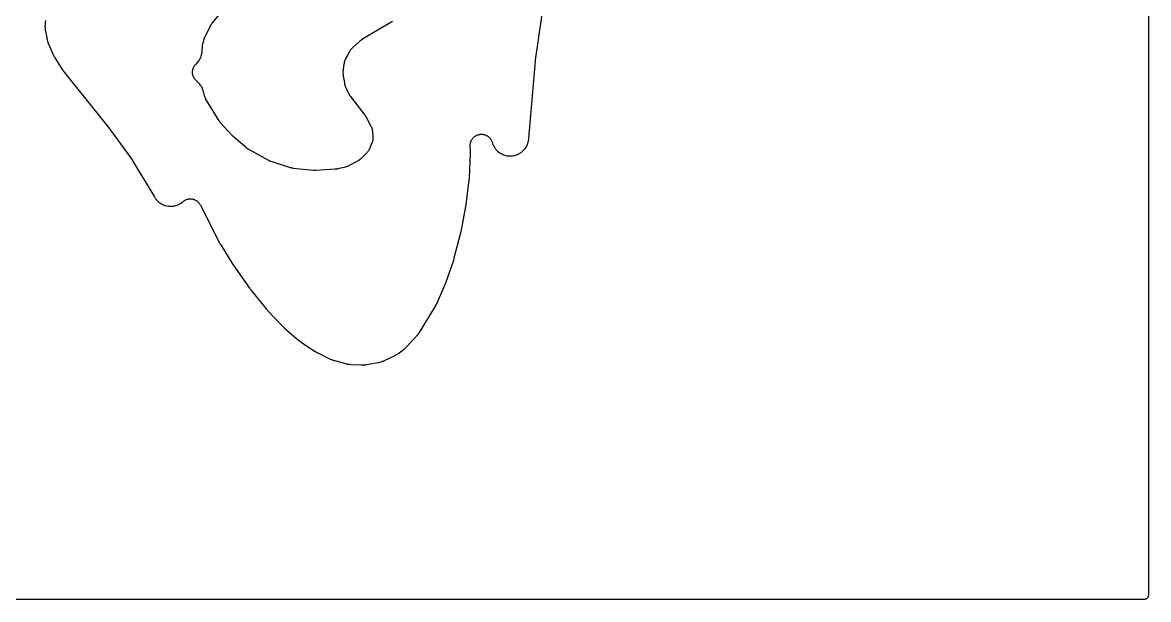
# Model space of a CAD drawing. Header units: millimetres. Extents: x 0 to 300, y 0 to 300.
# Drawn here: x 149.5 to 300, y -0.1 to 77 of the extents above; entities that cross this region are included whole.
import ezdxf

# ---------------------------------------------------------------- set-up
doc = ezdxf.new("R2010")
doc.units = ezdxf.units.MM
doc.layers.add('CUT', color=7, linetype='CONTINUOUS')

msp = doc.modelspace()

# ---------------------------------------------------------------- linework, layer by layer
at = {"layer": 'CUT'}
for points in [[(300.0289, 298.5625), (300.0289, 1.4375), (300.0289, 0.5522), (300.0253, 0.4788), (300.0167, 0.4206), (300.0024, 0.3635), (299.9826, 0.3082), (299.9574, 0.255), (299.9272, 0.2046), (299.8922, 0.1573), (299.8527, 0.1137), (299.8091, 0.0743), (299.7619, 0.0392), (299.7114, 0.009), (299.6583, -0.0162), (299.6029, -0.036), (299.5458, -0.0503), (299.4877, -0.0589), (299.4142, -0.0625), (298.5289, -0.0625), (1.4375, -0.0625)], [(152.5749, 77.3084), (152.5295, 77.022), (152.5271, 77.0057), (152.5133, 76.8999), (152.5114, 76.8836), (152.5049, 76.8199), (152.5024, 76.7872), (152.4924, 76.5771), (152.4928, 76.5115), (152.5058, 76.3016), (152.5087, 76.2689), (152.5161, 76.2053), (152.5183, 76.189), (152.5335, 76.0835), (152.5361, 76.0673), (152.7224, 74.9893), (152.7256, 74.9722), (152.7481, 74.8613), (152.7518, 74.8443), (152.7672, 74.7782), (152.7761, 74.7445), (152.8401, 74.5277), (152.851, 74.4946), (152.8739, 74.4307), (152.8801, 74.4144), (152.9214, 74.3091), (152.928, 74.2929), (153.5424, 72.8529), (153.5468, 72.8428), (153.5785, 72.7722), (153.5833, 72.7618), (153.6049, 72.7159), (153.6158, 72.6941), (153.6863, 72.5591), (153.6976, 72.5385), (153.7179, 72.5032), (153.7235, 72.4936), (153.7627, 72.428), (153.7692, 72.4174), (154.7914, 70.7867), (154.8011, 70.7718), (154.8651, 70.6761), (154.8751, 70.6615), (154.959, 70.5438), (154.9695, 70.5295), (155.0391, 70.4377), (155.05, 70.4238), (160.695, 63.4161), (160.7045, 63.4042), (160.7141, 63.3921), (160.7174, 63.3879), (160.7254, 63.3776), (160.7288, 63.3732), (160.7348, 63.3654), (160.7381, 63.3611), (160.7458, 63.3509), (160.7487, 63.3471), (160.7551, 63.3386), (160.7639, 63.3266), (160.7678, 63.3213), (164.0524, 58.8075), (164.0581, 58.7996), (164.0713, 58.781), (164.0769, 58.773), (164.0837, 58.7633), (164.0892, 58.7553), (164.1019, 58.7365), (164.1074, 58.7284), (164.1169, 58.714), (164.1223, 58.7059), (164.1346, 58.6868), (164.1399, 58.6786), (164.1462, 58.6686), (164.1514, 58.6603), (164.1633, 58.641), (164.1684, 58.6327), (167.1162, 53.743), (167.1238, 53.7306), (167.1744, 53.6511), (167.1824, 53.639), (167.2139, 53.5919), (167.2307, 53.5682), (167.3415, 53.4191), (167.3784, 53.3742), (167.5014, 53.2383), (167.5424, 53.1973), (167.678, 53.0739), (167.7227, 53.037), (167.8696, 52.9273), (167.9177, 52.8949), (168.0745, 52.7998), (168.1255, 52.7722), (168.2908, 52.6928), (168.3442, 52.6702), (168.5163, 52.6071), (168.5717, 52.5898), (168.7491, 52.5436), (168.8059, 52.5317), (168.9869, 52.5028), (169.0446, 52.4965), (169.2276, 52.4852), (169.2856, 52.4845), (169.4688, 52.491), (169.5266, 52.4958), (169.7084, 52.5199), (169.7654, 52.5304), (169.944, 52.5719), (169.9998, 52.5878), (170.1735, 52.6464), (170.2275, 52.6676), (170.3947, 52.7427), (170.4464, 52.769), (170.6057, 52.8599), (170.6546, 52.891), (170.8043, 52.9969), (170.8499, 53.0326), (170.9318, 53.1033), (170.9668, 53.132), (171.0323, 53.1831), (171.1065, 53.2351), (171.1576, 53.2672), (171.2367, 53.3115), (171.2907, 53.3383), (171.3738, 53.3744), (171.4303, 53.3956), (171.5166, 53.4232), (171.5749, 53.4386), (171.6636, 53.4574), (171.7232, 53.4669), (171.8133, 53.4766), (171.8735, 53.4801), (171.9641, 53.4807), (172.0244, 53.4781), (172.1146, 53.4696), (172.1743, 53.4609), (172.2632, 53.4434), (172.3218, 53.4288), (172.4085, 53.4024), (172.4652, 53.3819), (172.5488, 53.347), (172.6032, 53.3209), (172.6829, 53.2777), (172.7344, 53.2463), (172.8093, 53.1953), (172.8574, 53.1589), (172.9268, 53.1007), (172.971, 53.0596), (173.0342, 52.9946), (173.0741, 52.9493), (173.1304, 52.8784), (173.1655, 52.8293), (173.2144, 52.753), (173.2556, 52.6809), (173.2772, 52.641), (175.8256, 47.6171), (175.8319, 47.605), (175.8736, 47.5271), (175.8802, 47.5152), (175.9348, 47.4186), (175.9417, 47.4068), (175.9869, 47.3309), (175.994, 47.3193), (177.6314, 44.7083), (177.6353, 44.7021), (177.6628, 44.6594), (177.667, 44.6529), (177.702, 44.6002), (177.7063, 44.5938), (177.7344, 44.5525), (177.7391, 44.5457), (179.8312, 41.5635), (179.8368, 41.5557), (179.876, 41.5017), (179.8821, 41.4934), (179.9322, 41.4268), (179.9383, 41.4188), (179.9787, 41.3669), (179.9854, 41.3585), (182.0566, 38.7959), (182.0644, 38.7864), (182.1158, 38.7254), (182.1238, 38.7161), (182.1899, 38.6408), (182.1981, 38.6317), (182.252, 38.5728), (182.2603, 38.5639), (184.2609, 36.4657), (184.2712, 36.4551), (184.3392, 36.3873), (184.3498, 36.377), (184.4372, 36.294), (184.448, 36.2839), (184.5192, 36.2195), (184.5303, 36.2097), (186.3928, 34.6065), (186.4068, 34.5948), (186.499, 34.5203), (186.5133, 34.509), (186.6317, 34.419), (186.6464, 34.4082), (186.7429, 34.3394), (186.7579, 34.329), (188.539, 33.1388), (188.5561, 33.1278), (188.668, 33.0584), (188.6854, 33.048), (188.8287, 32.9656), (188.8464, 32.9558), (188.9628, 32.8941), (188.9809, 32.8849), (190.6431, 32.0738), (190.6562, 32.0676), (190.7419, 32.0284), (190.7552, 32.0225), (190.8072, 32.0001), (190.8342, 31.9893), (191.0107, 31.9234), (191.0382, 31.9139), (191.0921, 31.8967), (191.106, 31.8925), (191.1965, 31.866), (191.2105, 31.8621), (192.731, 31.4567), (192.7459, 31.453), (192.8434, 31.4297), (192.8584, 31.4263), (192.9173, 31.4138), (192.9476, 31.4081), (193.1454, 31.3767), (193.1759, 31.3726), (193.2358, 31.3662), (193.2511, 31.3648), (193.351, 31.3567), (193.3663, 31.3557), (194.747, 31.2797), (194.7646, 31.279), (194.8789, 31.2761), (194.8965, 31.2759), (194.9651, 31.2762), (195.0003, 31.2773), (195.2284, 31.2916), (195.2635, 31.2948), (195.3316, 31.3031), (195.349, 31.3054), (195.4621, 31.3226), (195.4794, 31.3255), (197.0528, 31.6113), (197.0657, 31.6137), (197.1491, 31.6308), (197.162, 31.6336), (197.2119, 31.6449), (197.2373, 31.6513), (197.3994, 31.6956), (197.4493, 31.7116), (197.6068, 31.7699), (197.6312, 31.7796), (197.6784, 31.7994), (197.6904, 31.8046), (197.7682, 31.8394), (197.7801, 31.8448), (199.3016, 32.5645), (199.3151, 32.5711), (199.4021, 32.6149), (199.4154, 32.6218), (199.4669, 32.6494), (199.493, 32.6642), (199.6597, 32.7646), (199.685, 32.7806), (199.7336, 32.8133), (199.7459, 32.8218), (199.8253, 32.8781), (199.8375, 32.8869), (200.364, 33.2802), (200.3743, 33.2881), (200.4411, 33.3403), (200.4512, 33.3484), (200.4907, 33.3806), (200.5105, 33.3975), (200.6368, 33.5102), (200.6559, 33.528), (200.6924, 33.5635), (200.7016, 33.5727), (200.761, 33.6331), (200.77, 33.6425), (202.1695, 35.1283), (202.1798, 35.1395), (202.2459, 35.2133), (202.2559, 35.2248), (202.2945, 35.2702), (202.3137, 35.2939), (202.4341, 35.4511), (202.4521, 35.4758), (202.4858, 35.5248), (202.4943, 35.5375), (202.5484, 35.6205), (202.5566, 35.6334), (204.5836, 38.9235), (204.5939, 38.9408), (204.6587, 39.0545), (204.6684, 39.0721), (204.7449, 39.2174), (204.754, 39.2353), (204.8111, 39.3531), (204.8196, 39.3713), (205.9651, 41.9509), (205.9702, 41.9627), (206.0026, 42.0401), (206.0074, 42.052), (206.046, 42.15), (206.0506, 42.1621), (206.0796, 42.2407), (206.0839, 42.2529), (207.1354, 45.3037), (207.1388, 45.3139), (207.1618, 45.3849), (207.1653, 45.3959), (207.1923, 45.4849), (207.1955, 45.4957), (207.2155, 45.5664), (207.2187, 45.5781), (208.0679, 48.8234), (208.0703, 48.8326), (208.086, 48.8969), (208.0883, 48.9068), (208.1066, 48.9872), (208.1087, 48.997), (208.122, 49.0608), (208.1241, 49.0712), (208.768, 52.4445), (208.7697, 52.4537), (208.7808, 52.5174), (208.7824, 52.5273), (208.795, 52.607), (208.7965, 52.6166), (208.8054, 52.6798), (208.8067, 52.6901), (209.2202, 56.0422), (209.2214, 56.0528), (209.2291, 56.1262), (209.2302, 56.1375), (209.2381, 56.2292), (209.239, 56.2404), (209.2439, 56.313), (209.2445, 56.3249), (209.3956, 59.4994), (209.3962, 59.5173), (209.3982, 59.6339), (209.3983, 59.6518), (209.3965, 59.7982), (209.396, 59.8161), (209.3911, 59.9326), (209.39, 59.9506), (209.3512, 60.4878), (209.3491, 60.532), (209.3473, 60.6131), (209.3496, 60.7015), (209.354, 60.7603), (209.365, 60.8481), (209.3752, 60.9062), (209.3948, 60.9925), (209.4107, 61.0493), (209.4386, 61.1332), (209.46, 61.1882), (209.4961, 61.269), (209.5227, 61.3216), (209.5666, 61.3984), (209.5983, 61.4481), (209.6495, 61.5203), (209.6859, 61.5667), (209.7439, 61.6335), (209.7847, 61.676), (209.849, 61.7368), (209.8938, 61.7752), (209.9638, 61.8294), (210.0121, 61.8631), (210.0871, 61.9102), (210.1385, 61.939), (210.2177, 61.9784), (210.2717, 62.0021), (210.3544, 62.0336), (210.4104, 62.0518), (210.4959, 62.075), (210.5534, 62.0876), (210.6407, 62.1023), (210.6992, 62.1092), (210.7875, 62.1153), (210.8465, 62.1164), (210.9349, 62.1138), (210.9937, 62.1091), (211.0815, 62.0977), (211.1395, 62.0873), (211.2257, 62.0674), (211.2824, 62.0514), (211.3663, 62.0231), (211.4211, 62.0015), (211.5018, 61.9651), (211.5543, 61.9383), (211.631, 61.8942), (211.6806, 61.8623), (211.7526, 61.8108), (211.7988, 61.7742), (211.8654, 61.716), (211.9078, 61.675), (211.9684, 61.6105), (212.0065, 61.5656), (212.0605, 61.4954), (212.094, 61.4469), (212.1408, 61.3718), (212.1694, 61.3203), (212.2086, 61.2409), (212.232, 61.1868), (212.2632, 61.104), (212.288, 61.0268), (212.3005, 60.9843), (212.305, 60.9673), (212.3234, 60.9103), (212.3903, 60.7332), (212.4142, 60.6783), (212.4985, 60.5088), (212.5278, 60.4565), (212.6285, 60.2962), (212.6629, 60.2472), (212.7791, 60.0977), (212.8182, 60.0523), (212.9487, 59.9152), (212.9921, 59.8739), (213.1357, 59.7505), (213.183, 59.7138), (213.3381, 59.6052), (213.3888, 59.5734), (213.554, 59.4809), (213.6077, 59.4543), (213.7813, 59.3787), (213.8373, 59.3576), (214.0176, 59.2997), (214.0754, 59.2842), (214.2606, 59.2446), (214.3197, 59.235), (214.5079, 59.214), (214.5676, 59.2104), (214.757, 59.2083), (214.8168, 59.2106), (215.0054, 59.2274), (215.0647, 59.2356), (215.2507, 59.2711), (215.3089, 59.2853), (215.4904, 59.3391), (215.5469, 59.359), (215.7221, 59.4307), (215.7764, 59.4561), (215.9436, 59.5449), (215.995, 59.5756), (216.1525, 59.6806), (216.2006, 59.7163), (216.3469, 59.8365), (216.3912, 59.8767), (216.5248, 60.0109), (216.5649, 60.0554), (216.6844, 60.2023), (216.7199, 60.2505), (216.8241, 60.4085), (216.8546, 60.4601), (216.9426, 60.6277), (216.9678, 60.6821), (217.0386, 60.8577), (217.0583, 60.9142), (217.1113, 61.096), (217.1252, 61.1543), (217.1603, 61.343), (217.165, 61.3726), (217.1728, 61.4305), (217.1746, 61.4454), (217.1852, 61.5421), (217.1867, 61.5571), (218.0564, 71.8775), (218.0569, 71.883), (218.0581, 71.8957), (218.0586, 71.9011), (218.0598, 71.9138), (218.0605, 71.9206), (218.0621, 71.9364), (218.0629, 71.9432), (218.0642, 71.9552), (218.065, 71.9618), (218.0668, 71.9772), (218.0676, 71.9838), (218.0681, 71.9875), (218.0691, 71.9955), (218.0717, 72.014), (218.0728, 72.0219), (219.3221, 80.638)], [(198.9452, 77.1823), (195.0809, 74.9194), (195.0675, 74.9113), (194.9809, 74.8575), (194.9677, 74.8491), (194.9166, 74.8154), (194.8909, 74.7975), (194.7269, 74.6769), (194.7021, 74.6576), (194.6548, 74.6188), (194.6428, 74.6087), (194.5657, 74.5421), (194.554, 74.5317), (193.699, 73.753), (193.6871, 73.7418), (193.6102, 73.6679), (193.5986, 73.6563), (193.5537, 73.6107), (193.5313, 73.5867), (193.3923, 73.429), (193.3517, 73.3775), (193.2307, 73.2057), (193.2125, 73.1783), (193.1786, 73.124), (193.1701, 73.11), (193.1161, 73.0181), (193.108, 73.0038), (192.7862, 72.4201), (192.78, 72.4086), (192.7407, 72.3335), (192.7348, 72.3219), (192.7121, 72.2762), (192.701, 72.2526), (192.6333, 72.0997), (192.6143, 72.0511), (192.5608, 71.8951), (192.5461, 71.845), (192.5059, 71.6827), (192.5001, 71.6573), (192.49, 71.6073), (192.4876, 71.5945), (192.4726, 71.5111), (192.4704, 71.4982), (192.3652, 70.8291), (192.3629, 70.813), (192.3493, 70.7086), (192.3475, 70.6925), (192.341, 70.6296), (192.3386, 70.5973), (192.3286, 70.3899), (192.329, 70.3251), (192.3415, 70.1179), (192.3443, 70.0856), (192.3515, 70.0228), (192.3536, 70.0067), (192.3684, 69.9025), (192.3709, 69.8865), (192.5188, 69.0148), (192.5212, 69.0015), (192.5379, 68.915), (192.5406, 68.9018), (192.5518, 68.85), (192.5581, 68.8237), (192.6025, 68.6558), (192.6187, 68.6041), (192.678, 68.4409), (192.6878, 68.4156), (192.7082, 68.3668), (192.7135, 68.3543), (192.7491, 68.2738), (192.7547, 68.2615), (193.0048, 67.7291), (193.0119, 67.7144), (193.0594, 67.62), (193.0669, 67.6056), (193.097, 67.5496), (193.1131, 67.5214), (193.2231, 67.341), (193.2408, 67.3137), (193.2768, 67.2613), (193.2861, 67.2481), (193.3483, 67.1626), (193.3581, 67.1495), (195.2648, 64.6722), (195.2705, 64.6647), (195.2793, 64.653), (195.2936, 64.6335), (195.3124, 64.6071), (195.3287, 64.5834), (195.3413, 64.5643), (195.3485, 64.5534), (195.3511, 64.5493), (195.366, 64.5253), (195.3984, 64.4714), (195.4171, 64.4387), (195.4232, 64.4275), (195.4277, 64.4192), (196.0813, 63.189), (196.1021, 63.1474), (196.1381, 63.0702), (196.173, 62.9841), (196.1932, 62.9256), (196.2191, 62.8363), (196.2332, 62.776), (196.2497, 62.6845), (196.2604, 62.6001), (196.2651, 62.5538), (196.3298, 61.6918), (196.332, 61.649), (196.3342, 61.5707), (196.3324, 61.4851), (196.3286, 61.4283), (196.3187, 61.3433), (196.3095, 61.2871), (196.2916, 61.2035), (196.2771, 61.1484), (196.2514, 61.0668), (196.2243, 60.9932), (196.2085, 60.9534), (195.8698, 60.1538), (195.8521, 60.1146), (195.818, 60.0437), (195.7771, 59.9681), (195.7475, 59.9192), (195.6996, 59.8479), (195.6655, 59.802), (195.611, 59.7356), (195.5582, 59.6772), (195.5287, 59.646), (194.7499, 58.8628), (194.7421, 58.8551), (194.73, 58.8433), (194.7097, 58.8239), (194.6821, 58.7985), (194.6571, 58.7763), (194.6536, 58.7733), (194.6077, 58.7366), (194.5437, 58.6886), (194.4811, 58.6458), (194.4357, 58.6174), (194.3974, 58.5948), (194.3848, 58.5878), (194.3752, 58.5825), (193.091, 57.8865), (193.0824, 57.8819), (193.069, 57.8748), (193.0466, 57.8634), (193.0163, 57.8485), (192.9893, 57.8357), (192.9854, 57.834), (192.9369, 57.8137), (192.87, 57.7881), (192.8055, 57.7661), (192.7594, 57.7523), (192.721, 57.7417), (192.7084, 57.7386), (192.6989, 57.7363), (191.5984, 57.4725), (191.5887, 57.4702), (191.5735, 57.4667), (191.5485, 57.4614), (191.5148, 57.4547), (191.4848, 57.4493), (191.4609, 57.4454), (191.4472, 57.4433), (191.4421, 57.4425), (191.4124, 57.4387), (191.3462, 57.4311), (191.3064, 57.4275), (191.2929, 57.4266), (191.2829, 57.4259), (188.7031, 57.2771), (188.6958, 57.2767), (188.679, 57.2759), (188.6759, 57.2758), (188.6432, 57.2748), (188.5776, 57.2742), (188.5551, 57.2743), (188.5238, 57.2756), (188.4411, 57.2807), (188.4057, 57.2835), (185.697, 57.5568), (185.6854, 57.558), (185.6698, 57.5598), (185.6239, 57.5662), (185.5479, 57.5789), (185.5144, 57.5851), (185.4811, 57.5927), (185.4062, 57.6112), (185.3615, 57.6234), (185.3466, 57.6279), (185.3355, 57.6314), (182.7447, 58.4509), (182.7342, 58.4543), (182.7151, 58.4606), (182.6867, 58.4705), (182.6545, 58.4823), (182.6245, 58.494), (182.5989, 58.5044), (182.5848, 58.5103), (182.5796, 58.5126), (182.5493, 58.5262), (182.4825, 58.5578), (182.4429, 58.5777), (182.4297, 58.5848), (182.4199, 58.5901), (179.7366, 60.0676), (179.7263, 60.0734), (179.7123, 60.0813), (179.6715, 60.1059), (179.6047, 60.1487), (179.5755, 60.1682), (179.5472, 60.1888), (179.4839, 60.2368), (179.4468, 60.2665), (179.4345, 60.2769), (179.4255, 60.2846), (177.7149, 61.7695), (177.705, 61.7782), (177.682, 61.7987), (177.6722, 61.8076), (177.6604, 61.8185), (177.6507, 61.8275), (177.6284, 61.8487), (177.6189, 61.8579), (177.608, 61.8685), (177.5986, 61.8778), (177.5769, 61.8996), (177.5677, 61.9091), (177.5565, 61.9207), (177.5474, 61.9302), (177.5263, 61.9527), (177.5173, 61.9624), (175.98, 63.651), (175.9728, 63.659), (175.9618, 63.6714), (175.9439, 63.6921), (175.9204, 63.7202), (175.9, 63.7456), (175.8841, 63.766), (175.8752, 63.7778), (175.8719, 63.7821), (175.8531, 63.8081), (175.8124, 63.8665), (175.7889, 63.9021), (175.7812, 63.9143), (175.7756, 63.9234), (174.0162, 66.801), (174.0105, 66.8105), (174.0017, 66.8252), (173.9876, 66.8498), (173.9691, 66.8831), (173.9534, 66.913), (173.9512, 66.9172), (173.9262, 66.9711), (173.8946, 67.0457), (173.8676, 67.1177), (173.8508, 67.1692), (173.8379, 67.2123), (173.834, 67.2264), (173.8312, 67.2371), (173.6786, 67.8259), (173.6748, 67.8399), (173.6489, 67.9305), (173.6448, 67.9444), (173.628, 67.9985), (173.6187, 68.0259), (173.5549, 68.2005), (173.5324, 68.2539), (173.4532, 68.4192), (173.4256, 68.4702), (173.3308, 68.6271), (173.2985, 68.6752), (173.189, 68.8222), (173.1521, 68.867), (173.029, 69.0027), (172.988, 69.0437), (172.8504, 69.1686), (172.8285, 69.1876), (172.8213, 69.1935), (172.739, 69.2613), (172.6727, 69.3216), (172.6314, 69.3631), (172.5722, 69.4289), (172.5349, 69.4746), (172.4824, 69.5459), (172.4498, 69.5951), (172.4045, 69.6712), (172.3769, 69.7234), (172.3393, 69.8036), (172.317, 69.8582), (172.2875, 69.9417), (172.2706, 69.9983), (172.2495, 70.0843), (172.2383, 70.1422), (172.2257, 70.2299), (172.2202, 70.2886), (172.2164, 70.3771), (172.2167, 70.4361), (172.2215, 70.5246), (172.2277, 70.5832), (172.2412, 70.6708), (172.253, 70.7286), (172.2751, 70.8144), (172.2926, 70.8707), (172.323, 70.9539), (172.3459, 71.0083), (172.3843, 71.0881), (172.4125, 71.1399), (172.4586, 71.2156), (172.4917, 71.2644), (172.5451, 71.3351), (172.5828, 71.3804), (172.6428, 71.4456), (172.7007, 71.5025), (172.733, 71.5328), (172.7346, 71.5342), (172.7766, 71.5755), (172.9028, 71.7126), (172.9406, 71.7578), (173.0527, 71.9065), (173.0859, 71.9553), (173.1829, 72.1143), (173.2111, 72.1661), (173.2921, 72.3338), (173.3151, 72.3881), (173.3792, 72.563), (173.3967, 72.6193), (173.4434, 72.7996), (173.4553, 72.8573), (173.4845, 73.0439), (173.4883, 73.0732), (173.4944, 73.1304), (173.4957, 73.1451), (173.5035, 73.2405), (173.5045, 73.2552), (173.5373, 73.8323), (173.538, 73.8444), (173.5392, 73.8606), (173.5438, 73.9087), (173.5538, 73.9887), (173.5589, 74.0239), (173.5654, 74.0589), (173.5818, 74.1378), (173.5928, 74.1849), (173.597, 74.2006), (173.6002, 74.2123), (173.7727, 74.8322), (173.7756, 74.8424), (173.7802, 74.8582), (173.7882, 74.8842), (173.7994, 74.9188), (173.8099, 74.9494), (173.8187, 74.9736), (173.8239, 74.9873), (173.8258, 74.9924), (173.8377, 75.0219), (173.8653, 75.087), (173.8827, 75.1256), (173.889, 75.1385), (173.8936, 75.148), (174.6139, 76.6023), (174.62, 76.6145), (174.6284, 76.6308), (174.6548, 76.6785), (174.7013, 76.7567), (174.7225, 76.7908), (174.7454, 76.8239), (174.7987, 76.8975), (174.832, 76.9407), (174.8436, 76.9549), (174.8524, 76.9654), (175.7986, 78.0834)]]:
    msp.add_lwpolyline(points, dxfattribs=at)

doc.saveas('drawing.dxf')
